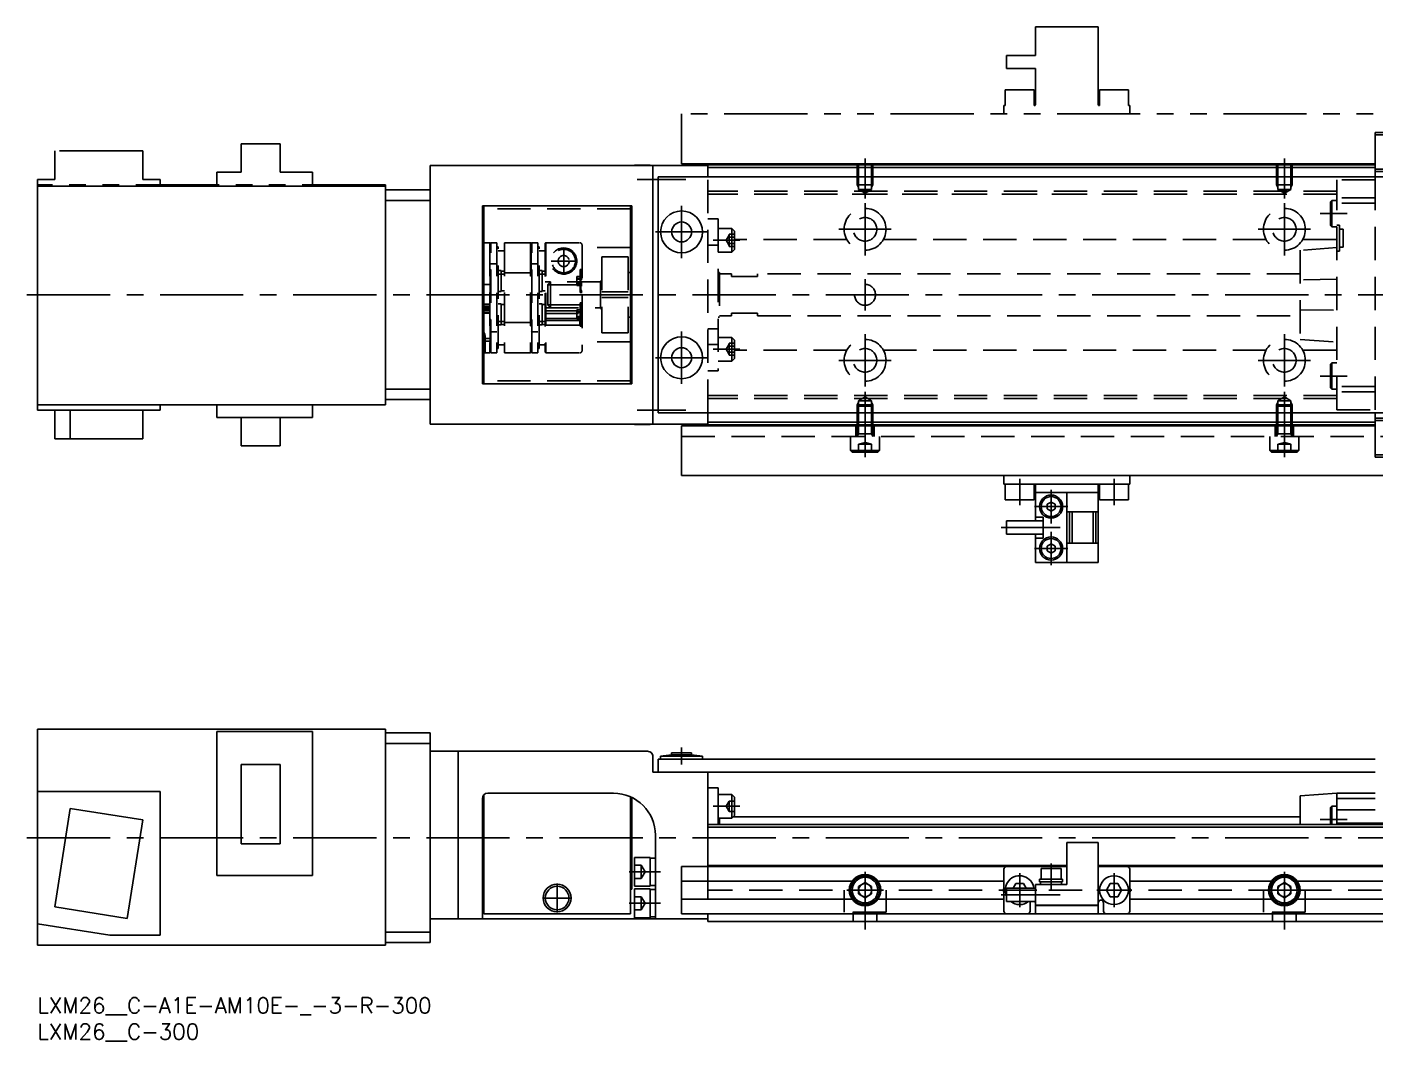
# Model space of a CAD drawing. Extents: x -2 to 521, y -8 to 185.
# Drawn here: x -2 to 255.2, y -8.3 to 185.2 of the extents above; entities that cross this region are included whole.
import ezdxf

# ---------------------------------------------------------------- set-up
doc = ezdxf.new("R2010")
doc.units = 0
doc.header["$LTSCALE"] = 0.5
for name, pattern in [('CENTER', [50.8, 31.75, -6.35, 6.35, -6.35]), ('DASHED', [19.05, 12.7, -6.35]), ('PHANTOM', [63.5, 31.75, -6.35, 6.35, -6.35, 6.35, -6.35])]:
    doc.linetypes.add(name, pattern=pattern)
for name, color, linetype in [('MSM_CENTER', 1, 'CENTER'), ('MSM_CONTINUOUS', 7, 'CONTINUOUS'), ('MSM_DASHED', 4, 'DASHED'), ('MSM_IMAGINARY', 6, 'PHANTOM'), ('MSM_PART_NUMBER', 7, 'CONTINUOUS')]:
    doc.layers.add(name, color=color, linetype=linetype)
doc.styles.get("Standard").update_dxf_attribs({"font": 'txt.shx', "height": 3, "bigfont": 'bigfont.shx'})

# ---------------------------------------------------------------- blocks, each defined once
blk = doc.blocks.new('*U8')
at = {"layer": 'MSM_PART_NUMBER'}
blk.add_text('LXM26__C-A1E-AM10E-_-3-R-300', height=3, dxfattribs=at).set_placement((0, -3))
blk = doc.blocks.new('*U9')
at = {"layer": 'MSM_PART_NUMBER'}
blk.add_text('LXM26__C-300', height=3, dxfattribs=at).set_placement((0, -8))

msp = doc.modelspace()

# ---------------------------------------------------------------- linework, layer by layer
at = {"layer": 'MSM_CENTER'}
for p, q in [((157.9, 160.08), (157.9, 152.45)), ((237.9, 160.08), (237.9, 152.45)), ((114.4, 156.08), (123.71, 156.08)), ((122.9, 141.08), (122.9, 151.08)), ((157.9, 141.58), (157.9, 151.58)), ((237.9, 141.58), (237.9, 151.58)), ((244.7, 149.58), (249.9, 149.58)), ((117.9, 146.08), (127.9, 146.08)), ((128.9, 144.48), (134, 144.48)), ((152.9, 146.58), (162.9, 146.58)), ((232.9, 146.58), (242.9, 146.58)), ((100.4, 138.16), (100.4, 142.88)), ((98.04, 140.52), (102.76, 140.52)), ((157.9, 131.08), (157.9, 137.08)), ((-2, 134.08), (439.9, 134.08)), ((122.9, 117.08), (122.9, 127.08)), ((157.9, 116.58), (157.9, 126.58)), ((237.9, 116.58), (237.9, 126.58)), ((128.9, 123.69), (134, 123.69)), ((117.9, 122.08), (127.9, 122.08)), ((152.9, 121.58), (162.9, 121.58)), ((232.9, 121.58), (242.9, 121.58)), ((244.7, 118.58), (249.9, 118.58)), ((157.9, 115.59), (157.9, 103.08)), ((237.9, 115.59), (237.9, 103.08)), ((114.4, 112.08), (123.71, 112.08)), ((187.4, 93.98), (187.4, 98.98)), ((205.4, 93.98), (205.4, 98.98)), ((193.4, 90.48), (193.4, 96.88)), ((190.2, 93.68), (196.6, 93.68)), ((183.9, 89.68), (195.15, 89.68)), ((193.4, 82.48), (193.4, 88.88)), ((190.2, 85.68), (196.6, 85.68)), ((122.9, 47.7), (122.9, 44.5)), ((128.9, 36.5), (134, 36.5)), ((244.7, 34), (249.9, 34)), ((-2, 30.5), (439.9, 30.5)), ((112.9, 24), (118.9, 24)), ((157.9, 13), (157.9, 24)), ((187.4, 17.25), (187.4, 23.75)), ((193.4, 20.6), (193.4, 25.6)), ((205.4, 17.25), (205.4, 23.75)), ((237.9, 13), (237.9, 24)), ((99.15, 16.22), (99.15, 21.78)), ((96.37, 19), (101.93, 19)), ((154.4, 20.5), (161.4, 20.5)), ((183.9, 19.6), (195.15, 19.6)), ((184.15, 20.5), (190.65, 20.5)), ((202.15, 20.5), (208.65, 20.5)), ((234.4, 20.5), (241.4, 20.5)), ((112.9, 18), (118.9, 18))]:
    msp.add_line(p, q, dxfattribs=at)
at = {"layer": 'MSM_CONTINUOUS'}
for p, q in [((302.6, 165.08), (255.2, 165.08)), ((255.2, 165.08), (255.2, 156.58)), ((302.6, 164.58), (255.2, 164.58)), ((127.9, 158.78), (74.9, 158.78)), ((74.9, 158.78), (74.9, 109.38)), ((113.9, 158.78), (113.9, 158.83)), ((116.9, 158.83), (113.9, 158.83)), ((116.9, 158.78), (116.9, 158.83)), ((117.4, 158.78), (117.4, 109.38)), ((127.9, 156.58), (127.9, 159.08)), ((255.2, 159.08), (127.9, 159.08)), ((255.2, 158.88), (127.9, 158.88)), ((255.2, 158.38), (127.9, 158.38)), ((302.6, 158.08), (255.2, 158.08)), ((302.6, 157.58), (255.2, 157.58)), ((66.4, 154.78), (0, 154.78)), ((0, 154.78), (0, 112.08)), ((66.4, 154.78), (66.4, 113.08)), ((437.4, 156.58), (118.4, 156.58)), ((118.4, 111.58), (118.4, 156.58)), ((74.9, 154.08), (66.4, 154.08)), ((74.9, 152.08), (66.4, 152.08)), ((84.9, 151.08), (84.9, 117.08)), ((113.4, 151.08), (84.9, 151.08)), ((84.9, 150.48), (85.15, 150.48)), ((85.15, 151.08), (85.15, 117.08)), ((113.15, 151.08), (113.15, 117.08)), ((113.15, 150.48), (113.4, 150.48)), ((113.4, 117.08), (113.4, 151.08)), ((113.4, 143.11), (113.15, 143.11)), ((113.4, 138.36), (113.15, 138.36)), ((113.15, 129.86), (113.4, 129.86)), ((113.4, 125.11), (113.15, 125.11)), ((74.9, 116.08), (66.4, 116.08)), ((84.9, 117.68), (85.15, 117.68)), ((84.9, 117.08), (113.4, 117.08)), ((113.15, 117.68), (113.4, 117.68)), ((74.9, 114.08), (66.4, 114.08)), ((66.4, 113.08), (0, 113.08)), ((23.4, 112.08), (0, 112.08)), ((3.3, 106.58), (3.3, 112.08)), ((6.27, 106.58), (6.27, 112.08)), ((20.1, 112.08), (20.1, 106.58)), ((23.4, 112.08), (23.4, 113.08)), ((34.2, 110.68), (34.2, 113.08)), ((52.5, 110.68), (34.2, 110.68)), ((38.88, 105.28), (38.88, 110.68)), ((46.33, 105.28), (46.33, 110.68)), ((52.5, 110.68), (52.5, 113.08)), ((437.4, 111.58), (118.4, 111.58)), ((127.9, 109.08), (127.9, 111.58)), ((255.2, 111.58), (255.2, 103.08)), ((127.9, 109.38), (74.9, 109.38)), ((113.9, 109.33), (113.9, 109.38)), ((113.9, 109.33), (116.9, 109.33)), ((116.9, 109.33), (116.9, 109.38)), ((122.9, 109.08), (122.9, 99.58)), ((255.2, 109.08), (122.9, 109.08)), ((255.2, 109.78), (127.9, 109.78)), ((255.2, 109.28), (127.9, 109.28)), ((302.6, 110.58), (255.2, 110.58)), ((302.6, 110.08), (255.2, 110.08)), ((20.1, 106.58), (3.3, 106.58)), ((46.33, 105.28), (38.88, 105.28)), ((302.6, 103.58), (255.2, 103.58)), ((302.6, 103.08), (255.2, 103.08)), ((273.9, 99.58), (122.9, 99.58)), ((184.4, 97.98), (184.4, 99.58)), ((208.4, 97.98), (184.4, 97.98)), ((184.65, 97.98), (184.65, 94.98)), ((190.15, 94.98), (190.15, 97.98)), ((190.4, 90.93), (190.4, 97.85)), ((202.4, 97.85), (202.4, 82.98)), ((202.65, 97.98), (202.65, 94.98)), ((208.15, 94.98), (208.15, 97.98)), ((208.4, 97.98), (208.4, 99.58)), ((202.4, 96.38), (190.4, 96.38)), ((196.4, 96.38), (196.4, 82.98)), ((184.65, 94.98), (190.15, 94.98)), ((193.4, 94.55), (192.65, 94.12)), ((192.65, 94.12), (192.65, 93.25)), ((192.65, 93.25), (193.4, 92.82)), ((194.15, 94.12), (193.4, 94.55)), ((193.4, 92.82), (194.15, 93.25)), ((194.15, 94.12), (194.15, 93.25)), ((202.4, 92.68), (196.4, 92.68)), ((196.9, 86.68), (196.9, 92.68)), ((197.4, 86.68), (197.4, 92.68)), ((201.4, 86.68), (201.4, 92.68)), ((201.9, 86.68), (201.9, 92.68)), ((202.65, 94.98), (208.15, 94.98)), ((184.9, 90.93), (184.9, 88.43)), ((191.9, 90.93), (184.9, 90.93)), ((191.9, 91.68), (190.4, 91.68)), ((191.9, 87.68), (191.9, 91.68)), ((184.9, 88.43), (191.9, 88.43)), ((190.4, 82.98), (190.4, 88.43)), ((190.4, 87.68), (191.9, 87.68)), ((193.4, 86.55), (192.65, 86.12)), ((192.65, 86.12), (192.65, 85.25)), ((192.65, 85.25), (193.4, 84.82)), ((194.15, 86.12), (193.4, 86.55)), ((193.4, 84.82), (194.15, 85.25)), ((194.15, 86.12), (194.15, 85.25)), ((202.4, 86.68), (196.4, 86.68)), ((202.4, 82.98), (190.4, 82.98)), ((0, 51.2), (66.4, 51.2)), ((0, 51.2), (0, 10)), ((34.2, 23.3), (34.2, 50.8)), ((52.5, 50.8), (34.2, 50.8)), ((52.5, 23.3), (52.5, 50.8)), ((66.4, 10), (66.4, 51.2)), ((74.9, 50.5), (66.4, 50.5)), ((74.9, 10.5), (74.9, 50.5)), ((74.9, 48.5), (66.4, 48.5)), ((116.4, 47), (74.9, 47)), ((80.28, 47), (80.28, 15)), ((116.4, 47), (116.41, 47)), ((116.41, 47), (116.61, 46.98)), ((116.61, 46.98), (116.85, 46.89)), ((116.85, 46.89), (117.07, 46.74)), ((117.07, 46.74), (117.21, 46.59)), ((117.21, 46.59), (117.32, 46.4)), ((117.32, 46.4), (117.38, 46.22)), ((121, 46.3), (118.9, 46.05)), ((121, 46.7), (121, 46.3)), ((124.8, 46.7), (121, 46.7)), ((124.8, 46.3), (121, 46.3)), ((124.8, 46.3), (124.8, 46.7)), ((126.9, 46.05), (124.8, 46.3)), ((38.88, 44.45), (46.33, 44.45)), ((38.88, 29.35), (38.88, 44.45)), ((46.33, 44.45), (46.33, 29.35)), ((117.38, 46.22), (117.4, 46)), ((117.4, 43), (117.4, 46)), ((118.4, 45.5), (118.4, 43)), ((255.2, 45.5), (118.4, 45.5)), ((118.9, 46.05), (118.9, 45.5)), ((126.9, 46.05), (118.9, 46.05)), ((126.9, 45.5), (126.9, 46.05)), ((255.2, 43), (117.4, 43)), ((127.9, 43), (127.9, 25)), ((23.4, 39.3), (0, 39.3)), ((23.4, 11.9), (23.4, 39.3)), ((85.15, 38.66), (85.15, 16)), ((109.9, 39), (85.9, 39)), ((129.9, 40), (127.9, 40)), ((129.9, 40), (129.9, 33)), ((132.5, 38.75), (129.9, 38.75)), ((133, 38.25), (132.5, 38.75)), ((132.5, 38.75), (132.5, 34.25)), ((240.9, 38.5), (247.9, 39)), ((255.2, 39), (247.9, 39)), ((247.9, 33), (247.9, 39)), ((3.3, 17.31), (6.27, 36.08)), ((6.27, 36.08), (20.1, 33.89)), ((84.9, 38), (84.9, 15)), ((113.15, 38.31), (113.15, 16)), ((113.4, 38.19), (113.4, 20.7)), ((133, 38.25), (133, 34.75)), ((240.9, 38.5), (240.9, 33)), ((246.95, 36.5), (246.7, 36.25)), ((246.7, 36.25), (246.7, 33)), ((247.9, 36.5), (246.95, 36.5)), ((246.95, 36.5), (246.95, 33)), ((255.2, 38), (247.9, 38)), ((20.1, 33.89), (17.13, 15.12)), ((113.4, 34.75), (113.15, 34.75)), ((129.9, 34.25), (132.5, 34.25)), ((130.1, 34.25), (130.1, 33)), ((132.5, 34.25), (133, 34.75)), ((240.9, 34.5), (132.75, 34.5)), ((255.2, 35.8), (247.9, 35.8)), ((117.9, 15), (117.9, 31)), ((273.9, 33), (127.9, 33)), ((273.9, 32.5), (127.9, 32.5)), ((273.9, 33.3), (247.9, 33.3)), ((46.33, 29.35), (38.88, 29.35)), ((196.4, 29.6), (196.4, 21.6)), ((202.4, 29.6), (196.4, 29.6)), ((202.4, 29.6), (202.4, 16)), ((113.15, 26.25), (113.4, 26.25)), ((113.9, 21.25), (113.9, 26.75)), ((116.9, 26.75), (113.9, 26.75)), ((116.9, 21.25), (116.9, 26.75)), ((117.9, 26.6), (116.9, 26.6)), ((52.5, 23.3), (34.2, 23.3)), ((122.9, 25), (122.9, 16)), ((196.4, 25), (122.9, 25)), ((196.4, 25.2), (127.9, 25.2)), ((184.4, 24.5), (184.4, 16.5)), ((191.5, 24.6), (191.5, 22.6)), ((195.3, 24.6), (191.5, 24.6)), ((195.3, 22.6), (195.3, 24.6)), ((277.9, 25.2), (202.4, 25.2)), ((277.9, 25), (202.4, 25)), ((208.4, 16.5), (208.4, 24.5)), ((84.9, 20.7), (85.15, 20.7)), ((113.15, 20.7), (113.4, 20.7)), ((113.9, 21.25), (116.9, 21.25)), ((113.9, 15.25), (113.9, 20.75)), ((116.9, 20.75), (113.9, 20.75)), ((116.9, 21.4), (117.9, 21.4)), ((116.9, 15.25), (116.9, 20.75)), ((117.9, 20.6), (116.9, 20.6)), ((155.43, 22.2), (122.9, 22.2)), ((156.65, 21.22), (157.9, 21.94)), ((156.65, 19.78), (156.65, 21.22)), ((157.9, 21.94), (159.15, 21.22)), ((159.15, 21.22), (159.15, 19.78)), ((184.4, 22.2), (160.37, 22.2)), ((184.4, 20.8), (184.22, 20.5)), ((190.4, 20.85), (184.9, 20.85)), ((184.9, 20.85), (184.9, 18.35)), ((186.68, 21.75), (186.16, 20.85)), ((186.68, 21.75), (188.12, 21.75)), ((188.64, 20.85), (188.12, 21.75)), ((196.4, 21.6), (190.4, 21.6)), ((190.4, 16), (190.4, 21.6)), ((191.2, 22.6), (191.2, 22.1)), ((195.6, 22.6), (191.2, 22.6)), ((195.6, 22.1), (191.2, 22.1)), ((191.4, 22.1), (191.4, 21.6)), ((195.4, 21.6), (195.4, 22.1)), ((195.6, 22.1), (195.6, 22.6)), ((204.68, 21.75), (203.96, 20.5)), ((204.68, 21.75), (206.12, 21.75)), ((206.84, 20.5), (206.12, 21.75)), ((235.43, 22.2), (208.4, 22.2)), ((208.58, 20.5), (208.4, 20.8)), ((236.65, 21.22), (237.9, 21.94)), ((236.65, 19.78), (236.65, 21.22)), ((237.9, 21.94), (239.15, 21.22)), ((239.15, 21.22), (239.15, 19.78)), ((265.9, 22.2), (240.37, 22.2)), ((155.43, 18.8), (122.9, 18.8)), ((157.9, 19.06), (156.65, 19.78)), ((159.15, 19.78), (157.9, 19.06)), ((184.4, 18.8), (160.37, 18.8)), ((184.22, 20.5), (184.4, 20.2)), ((184.9, 18.35), (190.4, 18.35)), ((189.4, 16.5), (189.4, 18.1)), ((203.4, 18.1), (203.4, 16.5)), ((203.96, 20.5), (204.68, 19.25)), ((204.68, 19.25), (206.12, 19.25)), ((206.12, 19.25), (206.84, 20.5)), ((208.4, 20.2), (208.58, 20.5)), ((235.43, 18.8), (208.4, 18.8)), ((237.9, 19.06), (236.65, 19.78)), ((239.15, 19.78), (237.9, 19.06)), ((265.9, 18.8), (240.37, 18.8)), ((3.3, 17.31), (17.13, 15.12)), ((113.15, 16), (85.15, 16)), ((432.9, 16), (122.9, 16)), ((127.9, 16), (127.9, 14.5)), ((190.4, 17.65), (202.4, 17.65)), ((190.4, 17.6), (202.4, 17.6)), ((190.45, 17.65), (190.45, 17.6)), ((202.35, 17.65), (202.35, 17.6)), ((0, 14.09), (13.82, 11.9)), ((127.9, 15), (74.9, 15)), ((113.9, 15.25), (116.9, 15.25)), ((116.9, 15.4), (117.9, 15.4)), ((427.9, 14.5), (127.9, 14.5)), ((23.4, 11.9), (13.82, 11.9)), ((74.9, 12.5), (66.4, 12.5)), ((74.9, 10.5), (66.4, 10.5)), ((0, 10), (66.4, 10))]:
    msp.add_line(p, q, dxfattribs=at)
for centre, radius in [((122.9, 146.08), 4), ((122.9, 146.08), 1.9), ((122.9, 122.08), 4), ((122.9, 122.08), 1.9), ((193.4, 93.68), 2.2), ((193.4, 93.68), 1.9), ((193.4, 85.68), 2.2), ((193.4, 85.68), 1.9), ((157.9, 20.5), 3), ((157.9, 20.5), 2.75), ((205.4, 20.5), 2.75), ((237.9, 20.5), 3), ((237.9, 20.5), 2.75), ((99.15, 19), 2.65), ((99.15, 19), 2.25), ((157.9, 20.5), 2.45), ((157.9, 20.5), 1.25), ((237.9, 20.5), 2.45), ((237.9, 20.5), 1.25)]:
    msp.add_circle(centre, radius, dxfattribs=at)
for centre, radius, start, end in [((190.14, 97.67), 0.311, 34.723, 88.9034), ((202.66, 97.67), 0.318, 91.7128, 144.6608), ((85.9, 38), 1, 90, 180), ((109.9, 31), 8, 0, 90), ((184.9, 24.5), 0.5, 90, 180), ((187.4, 20.5), 2.75, 7.312, 204.62), ((207.9, 24.5), 0.5, 0, 90), ((187.4, 20.5), 2.75, 231.4273, 308.5727), ((189.9, 18.1), 0.5, 150, 180), ((189.9, 18.1), 0.5, 0, 30), ((202.9, 18.1), 0.5, 0, 180), ((184.9, 16.5), 0.5, 180, 270), ((188.9, 16.5), 0.5, 270, 0), ((203.9, 16.5), 0.5, 180, 270), ((207.9, 16.5), 0.5, 270, 0)]:
    msp.add_arc(centre, radius, start, end, dxfattribs=at)
at = {"layer": 'MSM_DASHED'}
for p, q in [((156.4, 159.08), (156.4, 155.08)), ((156.6, 158.88), (156.6, 158.88)), ((156.67, 159.08), (156.67, 154.16)), ((159.13, 154.16), (159.13, 159.08)), ((159.4, 159.08), (159.4, 155.08)), ((236.4, 159.08), (236.4, 155.08)), ((236.6, 158.88), (236.6, 158.88)), ((236.67, 159.08), (236.67, 154.16)), ((239.13, 154.16), (239.13, 159.08)), ((239.2, 158.88), (239.21, 158.9)), ((239.4, 159.08), (239.4, 155.08)), ((127.9, 111.58), (127.9, 156.58)), ((159.4, 155.08), (156.4, 155.08)), ((156.67, 154.62), (156.4, 155.08)), ((159.13, 154.62), (159.4, 155.08)), ((239.4, 155.08), (236.4, 155.08)), ((236.67, 154.62), (236.4, 155.08)), ((239.13, 154.62), (239.4, 155.08)), ((255.2, 156.03), (247.9, 156.03)), ((247.9, 112.13), (247.9, 156.03)), ((255.2, 156.58), (255.2, 111.58)), ((247.9, 153.84), (127.9, 153.84)), ((247.9, 153.28), (127.9, 153.28)), ((209.4, 153.28), (146.4, 153.28)), ((159.13, 154.16), (156.67, 154.16)), ((156.67, 154.16), (157.9, 153.45)), ((157.9, 153.45), (159.13, 154.16)), ((239.13, 154.16), (236.67, 154.16)), ((236.67, 154.16), (237.9, 153.45)), ((237.9, 153.45), (239.13, 154.16)), ((246.95, 152.08), (246.7, 151.83)), ((246.7, 151.83), (246.7, 147.33)), ((247.9, 152.08), (246.95, 152.08)), ((246.95, 152.08), (246.95, 147.08)), ((255.2, 152.58), (247.9, 152.58)), ((113.15, 150.48), (85.15, 150.48)), ((255.2, 151.58), (247.9, 151.58)), ((129.9, 148.58), (127.9, 148.58)), ((129.9, 148.58), (129.9, 119.58)), ((132.5, 146.73), (129.9, 146.73)), ((133, 146.23), (132.5, 146.73)), ((132.5, 146.73), (132.5, 142.23)), ((246.7, 147.33), (246.95, 147.08)), ((246.95, 147.08), (247.9, 147.08)), ((248.4, 147.38), (247.9, 147.38)), ((248.4, 142.38), (248.4, 147.38)), ((132, 145.48), (131.42, 144.48)), ((132, 143.48), (131.42, 144.48)), ((132, 145.63), (133, 145.63)), ((132, 145.63), (132, 143.32)), ((132, 145.05), (133, 145.05)), ((133, 146.23), (133, 142.73)), ((154.41, 144.62), (133, 144.62)), ((234.41, 144.62), (161.39, 144.62)), ((247.9, 144.62), (241.39, 144.62)), ((249.1, 146.58), (248.4, 146.58)), ((249.1, 143.18), (249.1, 146.58)), ((85.15, 143.08), (84.9, 143.08)), ((86.3, 144.02), (85.15, 144.02)), ((86.3, 144.02), (86.3, 123.02)), ((86.4, 143.92), (86.3, 144.02)), ((86.5, 144.01), (86.4, 143.91)), ((86.4, 123.12), (86.4, 143.92)), ((86.5, 123.03), (86.5, 144.01)), ((87.65, 144.01), (86.5, 144.01)), ((87.65, 144.01), (87.65, 123.03)), ((87.9, 143.22), (87.65, 143.22)), ((87.9, 123.82), (87.9, 143.22)), ((89.1, 142.47), (87.9, 142.47)), ((94.1, 144.02), (89.1, 144.02)), ((89.1, 144.02), (89.1, 123.02)), ((94.2, 143.92), (94.1, 144.02)), ((94.1, 144.02), (94.1, 123.02)), ((94.3, 144.01), (94.2, 143.91)), ((94.2, 143.92), (94.2, 123.12)), ((94.3, 123.03), (94.3, 144.01)), ((95.45, 144.01), (94.3, 144.01)), ((95.45, 144.01), (95.45, 123.03)), ((95.7, 143.22), (95.45, 143.22)), ((95.7, 123.82), (95.7, 143.22)), ((96.9, 142.47), (95.7, 142.47)), ((96.9, 143.91), (97, 144.01)), ((96.9, 143.91), (96.9, 123.12)), ((97, 144.01), (97, 123.02)), ((97, 144.01), (103.5, 144.01)), ((103.9, 143.61), (103.9, 123.42)), ((113.15, 143.08), (103.9, 143.08)), ((129.9, 143.58), (127.9, 143.58)), ((129.9, 142.23), (132.5, 142.23)), ((132, 143.9), (133, 143.9)), ((132, 143.32), (133, 143.32)), ((132.5, 142.23), (133, 142.73)), ((247.9, 143.08), (240.9, 142.58)), ((240.9, 142.58), (240.9, 125.58)), ((248.4, 142.38), (247.9, 142.38)), ((249.1, 143.18), (248.4, 143.18)), ((86.4, 139.9), (86.5, 140)), ((86.5, 140), (87.65, 140)), ((94.2, 139.9), (94.3, 140)), ((94.3, 140), (95.45, 140)), ((103.9, 138.91), (103.55, 138.91)), ((103.55, 138.91), (103.55, 134.51)), ((107.7, 141.33), (107.7, 126.83)), ((112.7, 141.33), (107.7, 141.33)), ((112.7, 141.31), (107.7, 141.31)), ((112.7, 141.33), (112.7, 126.83)), ((87.9, 138.52), (87.65, 138.52)), ((88.5, 138.71), (87.9, 138.71)), ((87.9, 138.02), (89.1, 138.02)), ((88.5, 138.71), (88.5, 134.71)), ((89.1, 138.61), (88.5, 138.61)), ((94.2, 138.27), (89.1, 138.27)), ((95.7, 138.52), (95.45, 138.52)), ((96.3, 138.71), (95.7, 138.71)), ((95.7, 138.02), (96.9, 138.02)), ((96.3, 134.71), (96.3, 138.71)), ((96.9, 138.61), (96.3, 138.61)), ((107.4, 136.58), (96.9, 136.58)), ((97.9, 136.58), (97.4, 136.08)), ((97.9, 136.58), (97.9, 131.58)), ((102.9, 137.57), (103.9, 137.57)), ((102.9, 137.57), (102.9, 135.85)), ((102.9, 137.21), (103.9, 137.21)), ((102.9, 137.08), (103.9, 137.08)), ((102.9, 136.34), (103.9, 136.34)), ((103.7, 138.71), (103.55, 138.71)), ((103.9, 138.51), (103.7, 138.71)), ((103.7, 138.71), (103.7, 134.71)), ((107.7, 136.88), (107.4, 136.58)), ((107.4, 136.58), (107.4, 131.58)), ((113.15, 138.33), (112.7, 138.33)), ((130.1, 138.33), (129.9, 138.33)), ((130.1, 138.33), (130.1, 129.83)), ((132.4, 138.08), (130.1, 138.08)), ((132.4, 138.08), (132.4, 137.58)), ((137.4, 137.58), (132.4, 137.58)), ((137.4, 138.08), (137.4, 137.58)), ((240.9, 138.08), (137.4, 138.08)), ((247.9, 137.04), (240.9, 136.96)), ((86.4, 136.02), (85.15, 136.02)), ((87.9, 134.71), (88.5, 134.71)), ((88.5, 134.81), (89.1, 134.81)), ((95.7, 134.71), (96.3, 134.71)), ((96.3, 134.81), (96.9, 134.81)), ((103.9, 135.99), (96.9, 135.99)), ((97.4, 136.08), (97.4, 132.08)), ((102.9, 136.21), (103.9, 136.21)), ((102.9, 135.85), (103.9, 135.85)), ((103.55, 134.71), (103.7, 134.71)), ((103.55, 134.51), (103.9, 134.51)), ((103.7, 134.71), (103.9, 134.91)), ((107.7, 134.63), (112.7, 134.63)), ((86.4, 132.28), (85.15, 132.28)), ((85.15, 131.89), (86.4, 131.89)), ((85.15, 131.65), (86.3, 131.65)), ((86.4, 131.37), (85.15, 131.37)), ((86.4, 131.31), (85.15, 131.31)), ((86.3, 131.65), (86.4, 131.67)), ((88.5, 132.33), (87.9, 132.33)), ((88.5, 132.33), (88.5, 128.33)), ((89.1, 132.23), (88.5, 132.23)), ((96.3, 132.33), (95.7, 132.33)), ((96.3, 128.33), (96.3, 132.33)), ((96.9, 132.23), (96.3, 132.23)), ((103.9, 132.18), (96.9, 132.18)), ((96.9, 131.58), (107.4, 131.58)), ((97.4, 132.08), (97.9, 131.58)), ((102.9, 131.19), (103.9, 131.19)), ((102.9, 131.19), (102.9, 129.47)), ((103.9, 132.53), (103.55, 132.53)), ((103.55, 132.53), (103.55, 128.13)), ((103.7, 132.33), (103.55, 132.33)), ((103.9, 132.13), (103.7, 132.33)), ((103.7, 132.33), (103.7, 128.33)), ((107.4, 131.58), (107.7, 131.28)), ((112.7, 133.54), (107.7, 133.54)), ((240.9, 131.21), (247.9, 131.13)), ((85.15, 131.02), (86.4, 131.02)), ((86.3, 130.67), (85.15, 130.67)), ((85.15, 130.61), (86.4, 130.61)), ((86.4, 130.7), (86.3, 130.67)), ((89.1, 129.01), (87.9, 129.01)), ((89.1, 128.77), (94.2, 128.77)), ((96.9, 129.01), (95.7, 129.01)), ((96.9, 131.02), (103.9, 131.02)), ((96.9, 130.49), (103.9, 130.49)), ((96.9, 129.59), (103.9, 129.59)), ((97, 129.2), (96.9, 129.25)), ((96.9, 129.18), (103.9, 129.18)), ((103.5, 129.2), (97, 129.2)), ((102.9, 130.83), (103.9, 130.83)), ((102.9, 130.69), (103.9, 130.69)), ((102.9, 129.96), (103.9, 129.96)), ((102.9, 129.83), (103.9, 129.83)), ((102.9, 129.47), (103.9, 129.47)), ((103.5, 128.31), (103.5, 129.2)), ((112.7, 129.83), (113.15, 129.83)), ((129.9, 129.83), (130.1, 129.83)), ((130.1, 130.08), (132.4, 130.08)), ((132.4, 130.58), (137.4, 130.58)), ((132.4, 130.58), (132.4, 130.08)), ((137.4, 130.58), (137.4, 130.08)), ((137.4, 130.08), (240.9, 130.08)), ((85.4, 123.13), (85.4, 126.16)), ((86.4, 127.14), (86.5, 127.04)), ((86.5, 127.04), (87.65, 127.04)), ((87.65, 128.52), (87.9, 128.52)), ((87.9, 128.33), (88.5, 128.33)), ((88.5, 128.43), (89.1, 128.43)), ((94.2, 127.14), (94.3, 127.04)), ((94.3, 127.04), (95.45, 127.04)), ((95.45, 128.52), (95.7, 128.52)), ((95.7, 128.33), (96.3, 128.33)), ((96.3, 128.43), (96.9, 128.43)), ((96.9, 128.36), (97, 128.31)), ((97, 128.31), (103.5, 128.31)), ((103.55, 128.33), (103.7, 128.33)), ((103.55, 128.13), (103.9, 128.13)), ((103.7, 128.33), (103.9, 128.53)), ((107.7, 126.86), (112.7, 126.86)), ((107.7, 126.83), (112.7, 126.83)), ((127.9, 127.58), (129.9, 127.58)), ((85.15, 125.08), (84.9, 125.08)), ((86.3, 125.74), (85.15, 125.74)), ((85.15, 125.22), (86.3, 125.22)), ((86.4, 125.82), (86.3, 125.74)), ((86.3, 125.22), (86.4, 125.3)), ((87.65, 123.82), (87.9, 123.82)), ((87.9, 124.56), (89.1, 124.56)), ((95.45, 123.82), (95.7, 123.82)), ((95.7, 124.56), (96.9, 124.56)), ((113.15, 125.08), (103.9, 125.08)), ((129.9, 124.58), (127.9, 124.58)), ((132.5, 125.94), (129.9, 125.94)), ((132, 124.69), (131.42, 123.69)), ((132, 122.69), (131.42, 123.69)), ((132, 124.85), (133, 124.85)), ((132, 124.85), (132, 122.54)), ((132, 124.27), (133, 124.27)), ((133, 125.44), (132.5, 125.94)), ((132.5, 125.94), (132.5, 121.44)), ((133, 125.44), (133, 121.94)), ((154.41, 123.54), (133, 123.54)), ((234.41, 123.54), (161.39, 123.54)), ((240.9, 125.58), (247.9, 125.08)), ((247.9, 123.54), (241.39, 123.54)), ((85.17, 123.02), (86.3, 123.02)), ((86.3, 123.02), (86.4, 123.12)), ((86.5, 123.03), (86.4, 123.13)), ((87.65, 123.03), (86.5, 123.03)), ((89.1, 123.02), (94.1, 123.02)), ((94.1, 123.02), (94.2, 123.12)), ((94.3, 123.03), (94.2, 123.13)), ((95.45, 123.03), (94.3, 123.03)), ((96.9, 123.12), (97, 123.02)), ((97, 123.02), (103.5, 123.02)), ((129.9, 121.44), (132.5, 121.44)), ((132, 123.11), (133, 123.11)), ((132, 122.54), (133, 122.54)), ((132.5, 121.44), (133, 121.94)), ((246.95, 121.08), (246.7, 120.83)), ((246.95, 121.08), (246.95, 116.08)), ((247.9, 121.08), (246.95, 121.08)), ((129.9, 119.58), (127.9, 119.58)), ((246.7, 120.83), (246.7, 116.33)), ((113.15, 117.68), (85.15, 117.68)), ((246.7, 116.33), (246.95, 116.08)), ((246.95, 116.08), (247.9, 116.08)), ((255.2, 116.58), (247.9, 116.58)), ((247.9, 114.88), (127.9, 114.88)), ((247.9, 114.32), (127.9, 114.32)), ((156.67, 113.55), (156.4, 113.08)), ((157.9, 114.59), (156.67, 113.88)), ((156.67, 113.88), (156.67, 107.58)), ((159.13, 113.88), (156.67, 113.88)), ((159.13, 113.88), (157.9, 114.59)), ((159.13, 107.58), (159.13, 113.88)), ((159.13, 113.55), (159.4, 113.08)), ((236.67, 113.55), (236.4, 113.08)), ((237.9, 114.59), (236.67, 113.88)), ((236.67, 113.88), (236.67, 107.58)), ((239.13, 113.88), (236.67, 113.88)), ((239.13, 113.88), (237.9, 114.59)), ((239.13, 107.58), (239.13, 113.88)), ((239.13, 113.55), (239.4, 113.08)), ((255.2, 115.58), (247.9, 115.58)), ((156.4, 113.08), (156.4, 107.08)), ((159.4, 113.08), (156.4, 113.08)), ((156.67, 113.08), (156.4, 112.81)), ((156.4, 112.81), (159.4, 112.81)), ((159.4, 112.81), (159.13, 113.08)), ((159.4, 107.08), (159.4, 113.08)), ((236.4, 113.08), (236.4, 107.08)), ((239.4, 113.08), (236.4, 113.08)), ((236.67, 113.08), (236.4, 112.81)), ((236.4, 112.81), (239.4, 112.81)), ((239.4, 112.81), (239.13, 113.08)), ((239.4, 107.08), (239.4, 113.08)), ((247.9, 112.13), (255.2, 112.13)), ((156.15, 109.08), (156.15, 107.08)), ((159.65, 107.08), (159.65, 109.08)), ((236.15, 109.08), (236.15, 107.08)), ((239.65, 107.08), (239.65, 109.08)), ((122.9, 107.08), (432.9, 107.08)), ((155.15, 107.08), (155.15, 104.38)), ((159.4, 107.58), (156.4, 107.58)), ((156.4, 107.08), (156.67, 107.58)), ((157.9, 105.92), (156.65, 105.58)), ((156.65, 105.58), (156.65, 104.08)), ((156.65, 105.58), (159.15, 105.58)), ((159.15, 105.58), (157.9, 105.92)), ((157.9, 105.58), (157.9, 104.08)), ((159.4, 107.08), (159.13, 107.58)), ((159.15, 105.58), (159.15, 104.08)), ((160.65, 104.38), (160.65, 107.08)), ((235.15, 107.08), (235.15, 104.38)), ((239.4, 107.58), (236.4, 107.58)), ((236.4, 107.08), (236.67, 107.58)), ((237.9, 105.92), (236.65, 105.58)), ((236.65, 105.58), (236.65, 104.08)), ((236.65, 105.58), (239.15, 105.58)), ((239.15, 105.58), (237.9, 105.92)), ((237.9, 105.58), (237.9, 104.08)), ((239.4, 107.08), (239.13, 107.58)), ((239.15, 105.58), (239.15, 104.08)), ((240.65, 104.38), (240.65, 107.08)), ((155.15, 104.38), (155.45, 104.08)), ((155.15, 104.38), (160.65, 104.38)), ((155.45, 104.08), (160.35, 104.08)), ((160.35, 104.08), (160.65, 104.38)), ((235.15, 104.38), (235.45, 104.08)), ((235.15, 104.38), (240.65, 104.38)), ((235.45, 104.08), (240.35, 104.08)), ((240.35, 104.08), (240.65, 104.38)), ((132, 37.5), (131.42, 36.5)), ((132, 35.5), (131.42, 36.5)), ((132, 37.5), (133, 37.5)), ((132, 37.5), (132, 35.5)), ((132, 36.5), (133, 36.5)), ((132, 35.5), (133, 35.5)), ((115.2, 25.25), (113.9, 25.25)), ((115.2, 24), (113.9, 24)), ((115.2, 22.75), (115.2, 25.25)), ((115.92, 24), (115.2, 25.25)), ((115.2, 22.75), (115.92, 24)), ((127.9, 25), (127.9, 16)), ((115.2, 22.75), (113.9, 22.75)), ((115.2, 19.25), (113.9, 19.25)), ((115.2, 16.75), (115.2, 19.25)), ((115.92, 18), (115.2, 19.25)), ((427.9, 20.5), (127.9, 20.5)), ((153.9, 20.5), (153.9, 16.3)), ((161.9, 16.3), (161.9, 20.5)), ((233.9, 20.5), (233.9, 16.3)), ((241.9, 16.3), (241.9, 20.5)), ((115.2, 18), (113.9, 18)), ((115.2, 16.75), (113.9, 16.75)), ((115.2, 16.75), (115.92, 18)), ((161.9, 16.3), (153.9, 16.3)), ((155.65, 16.3), (155.65, 14.5)), ((160.15, 14.5), (160.15, 16.3)), ((241.9, 16.3), (233.9, 16.3)), ((235.65, 16.3), (235.65, 14.5)), ((240.15, 14.5), (240.15, 16.3))]:
    msp.add_line(p, q, dxfattribs=at)
for centre, radius in [((157.9, 146.58), 4), ((237.9, 146.58), 4), ((157.9, 146.58), 2.25), ((237.9, 146.58), 2.25), ((100.4, 140.52), 2.5), ((100.4, 140.52), 2.25), ((100.4, 140.52), 1.06), ((157.9, 134.08), 2), ((157.9, 121.58), 4), ((157.9, 121.58), 2.25), ((237.9, 121.58), 4), ((237.9, 121.58), 2.25)]:
    msp.add_circle(centre, radius, dxfattribs=at)
for centre, radius, start, end in [((103.5, 143.61), 0.4, 359.9744, 89.9823), ((103.54, 129.64), 0.437, 264.2291, 324.657), ((83.94, 126.16), 1.46, 326.0284, 33.9716), ((103.53, 128.78), 0.464, 266.2159, 322.6703), ((84.92, 122.96), 0.508, 19.5832, 63.2685), ((85.17, 123.58), 0.559, 267.7494, 286.9653), ((85.31, 123.13), 0.09, 286.1983, 357.7901), ((103.5, 123.42), 0.4, 270, 0)]:
    msp.add_arc(centre, radius, start, end, dxfattribs=at)
at = {"layer": 'MSM_IMAGINARY'}
for p, q in [((190.4, 185.18), (190.4, 179.73)), ((202.4, 185.18), (190.4, 185.18)), ((202.4, 170.32), (202.4, 185.18)), ((184.9, 177.23), (184.9, 179.73)), ((184.9, 179.73), (190.4, 179.73)), ((190.4, 177.23), (184.9, 177.23)), ((190.4, 177.23), (190.4, 170.32)), ((184.65, 173.18), (190.15, 173.18)), ((184.65, 170.18), (184.65, 173.18)), ((190.15, 173.18), (190.15, 170.18)), ((202.65, 173.18), (208.15, 173.18)), ((202.65, 170.18), (202.65, 173.18)), ((208.15, 173.18), (208.15, 170.18)), ((184.4, 170.18), (184.4, 168.58)), ((184.65, 170.18), (184.4, 170.18)), ((208.4, 170.18), (208.15, 170.18)), ((208.4, 170.18), (208.4, 168.58)), ((122.9, 159.08), (122.9, 168.58)), ((273.9, 168.58), (122.9, 168.58)), ((38.88, 162.88), (38.88, 157.48)), ((46.33, 162.88), (38.88, 162.88)), ((46.33, 162.88), (46.33, 157.48)), ((3.3, 161.58), (3.3, 156.08)), ((20.1, 161.58), (3.3, 161.58)), ((20.1, 156.08), (20.1, 161.58)), ((34.2, 157.48), (34.2, 155.08)), ((38.88, 157.48), (34.2, 157.48)), ((52.5, 157.48), (46.33, 157.48)), ((52.5, 157.48), (52.5, 155.08)), ((127.9, 159.08), (122.9, 159.08)), ((0, 156.08), (0, 154.78)), ((3.3, 156.08), (0, 156.08)), ((66.4, 155.08), (0, 155.08)), ((23.4, 156.08), (20.1, 156.08)), ((23.4, 156.08), (23.4, 155.08)), ((66.4, 155.08), (66.4, 154.78))]:
    msp.add_line(p, q, dxfattribs=at)
for centre, radius, start, end in [((190.2, 170.39), 0.214, 256.5646, 339.8089), ((202.6, 170.39), 0.213, 199.9844, 283.642)]:
    msp.add_arc(centre, radius, start, end, dxfattribs=at)

# ---------------------------------------------------------------- block references
at = {"layer": 'MSM_CONTINUOUS'}
for name in ['*U8', '*U9']:
    msp.add_blockref(name, (0, 0), dxfattribs=at)

doc.saveas('drawing.dxf')
